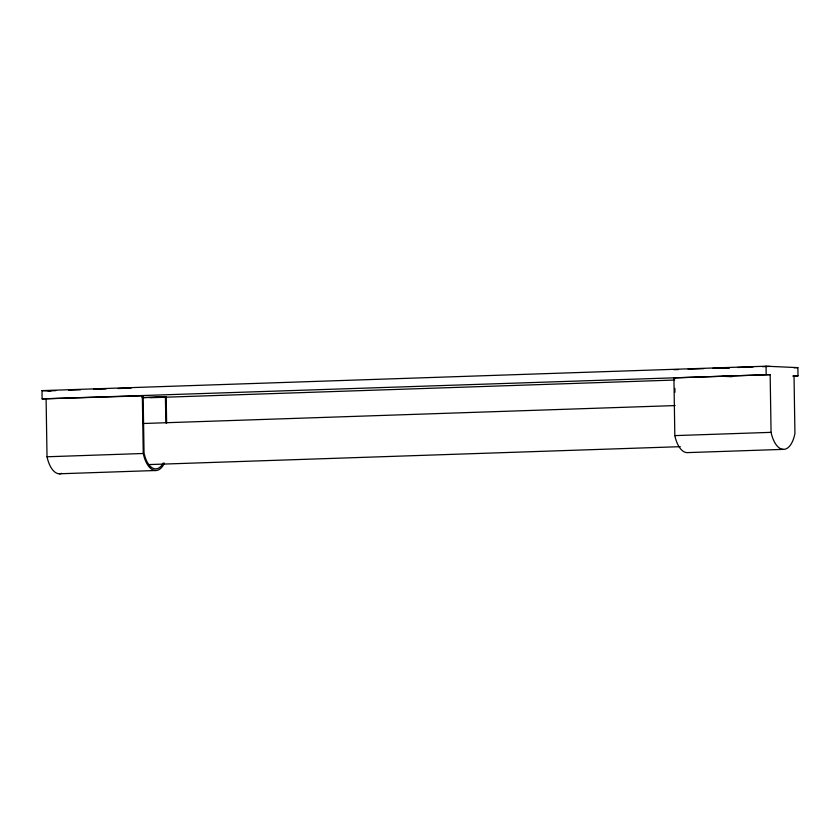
<?xml version="1.0" encoding="UTF-8"?>
<svg xmlns="http://www.w3.org/2000/svg" width="840" height="840" viewBox="0 0 840 840"><rect width="100%" height="100%" fill="white"/><g stroke="black" fill="none" stroke-linecap="round" stroke-linejoin="round"><path stroke-width="1.26" d="M163.306 462.998A25.158 12.107 88.1 0 1 145.173 457.275L144.039 453.117L143.136 395.829L42.126 398.885L42 390.631L766.049 366.209L797.874 367.626L798 375.879L792.75 376.047M47.964 390.905L55.766 390.631M68.775 390.191L80.483 389.802M93.482 389.361L105.987 388.994M118.198 388.521L131.198 388.08M673.796 369.653L678.489 369.558M688.097 369.169L703.7 368.644M712.803 368.33L728.417 367.805M737.51 367.49L753.123 366.965M762.226 366.66L770.028 366.387M793.937 367.762L797.874 367.626M42.126 398.885L770.154 374.63L771.068 432.348A26.817 12.905 88.1 0 0 783.258 449.369A26.817 12.905 88.1 0 0 794.934 433.409L794.021 375.701L798 375.879M783.258 449.369L687.015 452.634A26.817 12.905 88.1 0 1 674.825 435.614L673.922 377.906L770.154 374.63M142.002 397.614L166.204 396.858L166.625 423.087M142.8 397.645L166.204 396.858M150.024 397.73L163.149 397.288M165.764 397.205L674.699 380.037M142.978 423.507L675.119 405.573M46.105 399.053L47.019 456.771L143.252 453.495A26.817 12.905 88.1 0 0 164.451 463.103M674.825 435.614L771.068 432.348M148.155 464.604L680.284 446.67M59.21 473.792L155.442 470.516M722.704 368.056L729.256 368.351M722.831 376.299L732.008 376.709M673.922 377.906L674.72 377.937M42 390.631L50.915 391.031M766.049 366.209L766.175 374.462M674.877 388.353L674.94 392.259M165.417 396.816L165.827 422.867M142.338 395.787L143.252 453.495M61.719 473.382A26.817 12.905 88.1 0 1 47.019 456.771"/></g></svg>
